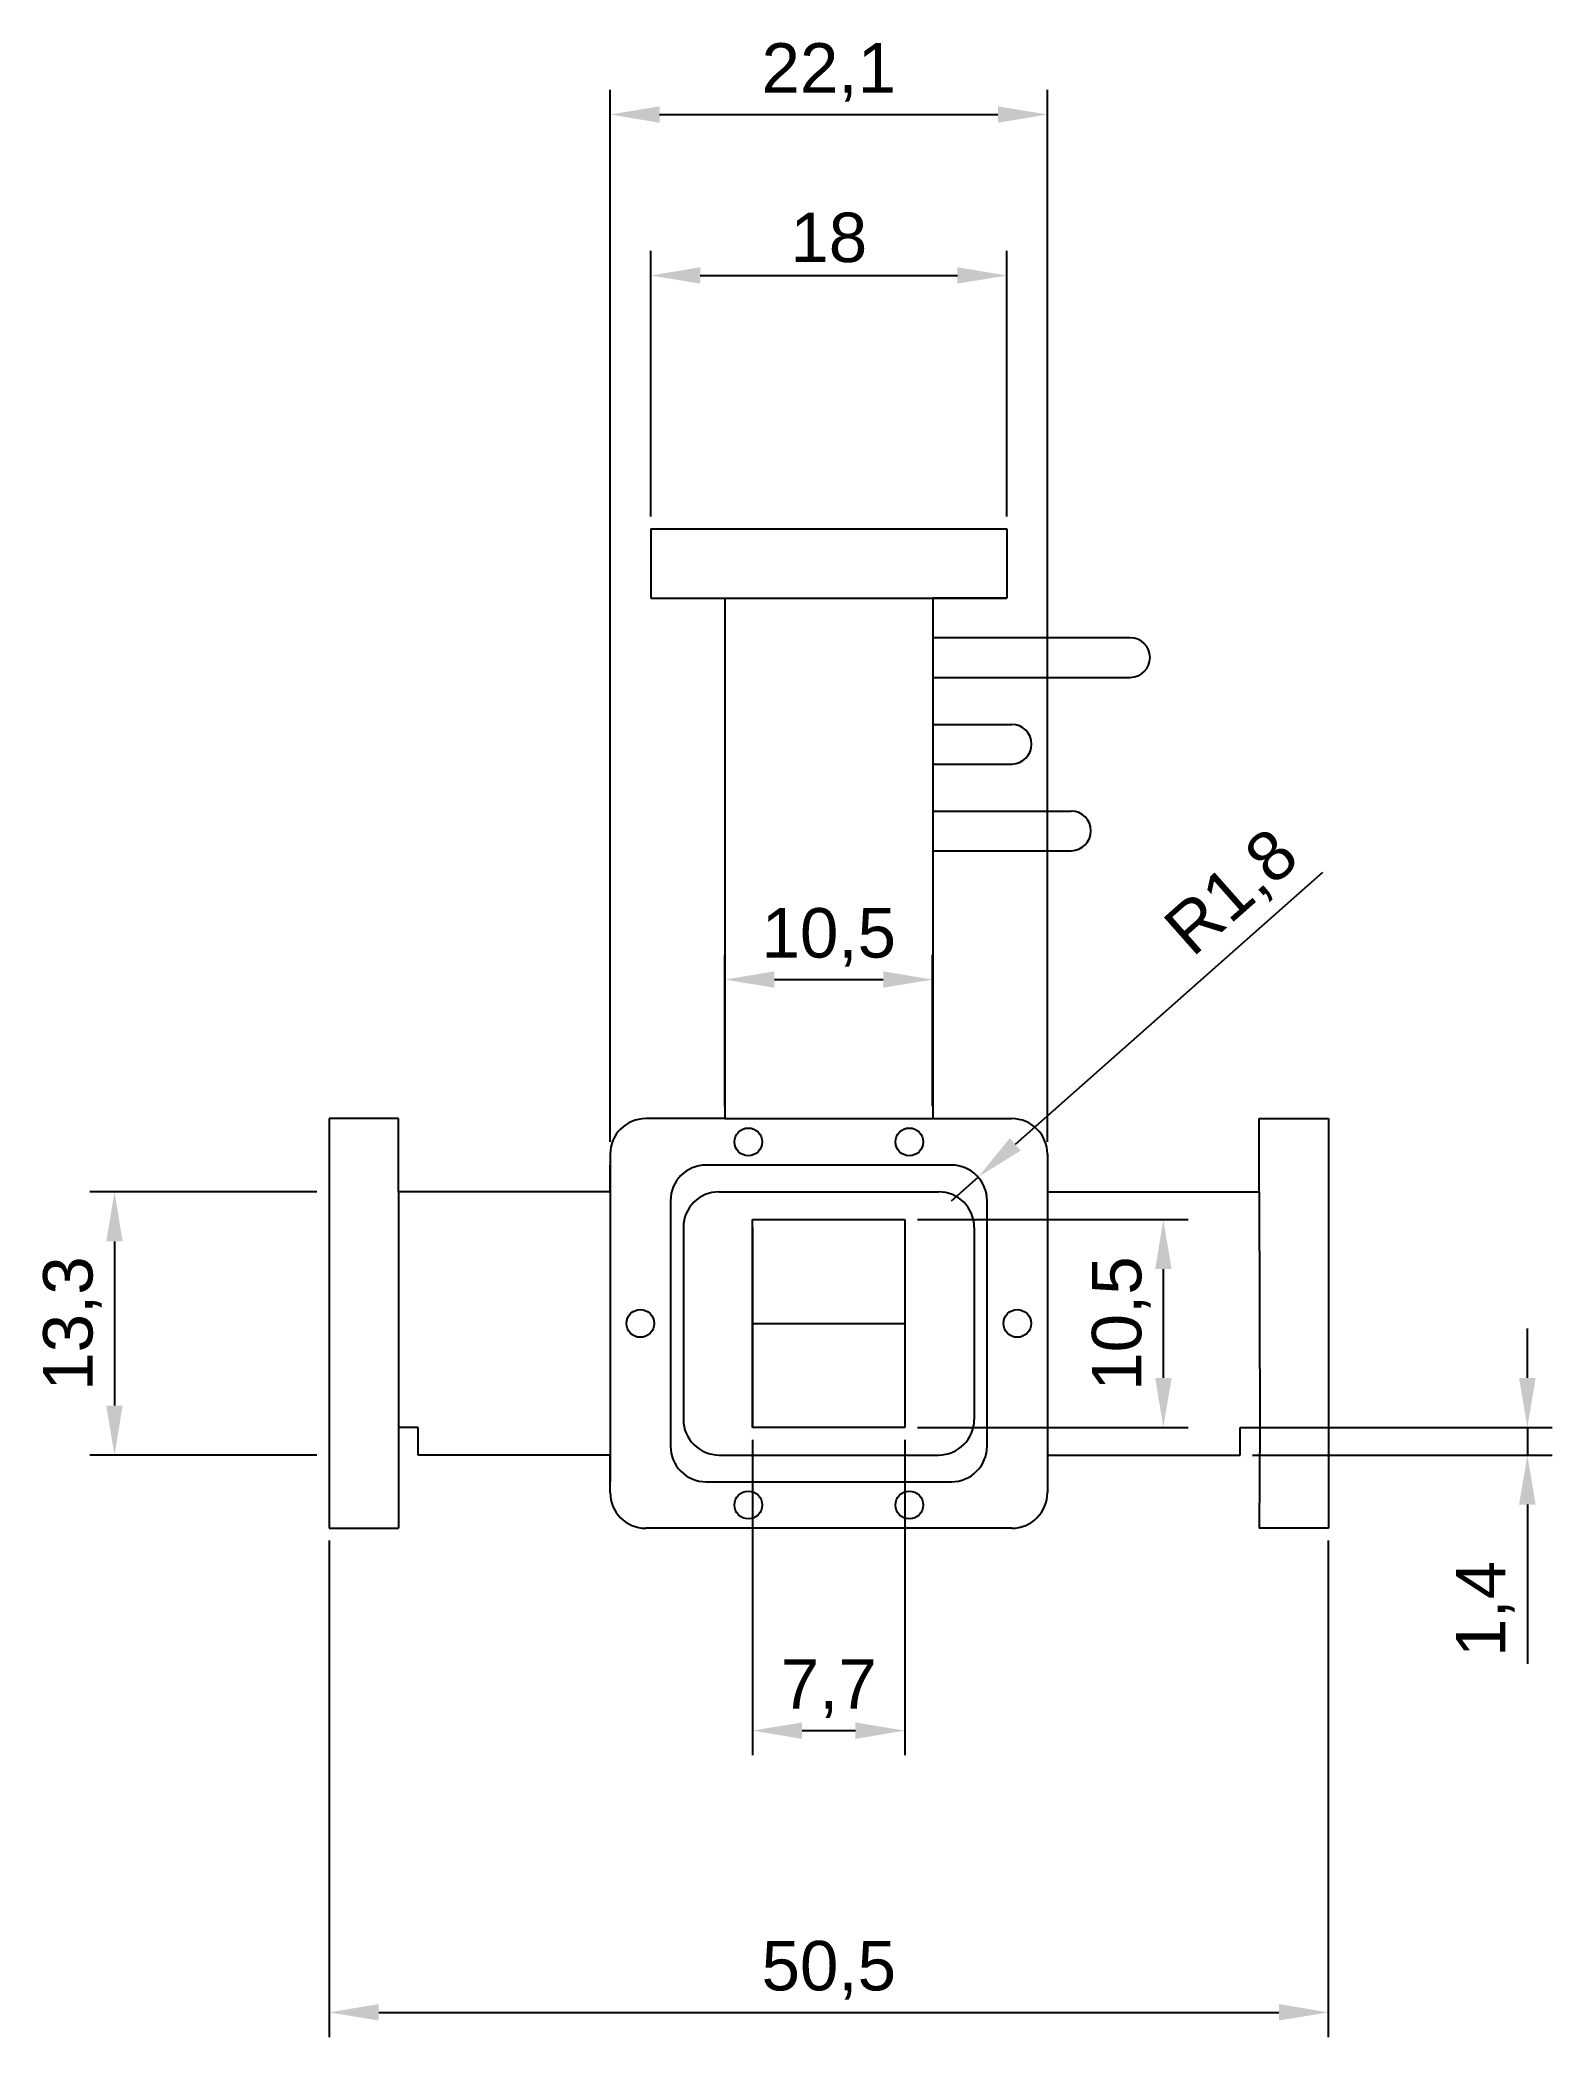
# Model space of a CAD drawing. Header units: millimetres. Extents: x 151 to 227, y 157 to 258.
import ezdxf

# ---------------------------------------------------------------- set-up
doc = ezdxf.new("R2010")
doc.units = ezdxf.units.MM
doc.styles.get("Standard").update_dxf_attribs({"font": 'arial.ttf'})
doc.dimstyles.new('ISO-25', dxfattribs={"dimtxt": 2.5, "dimasz": 2.5, "dimexe": 1.25, "dimexo": 0.625, "dimtad": 1, "dimtxsty": 'Standard', "dimcen": 2.5, "dimadec": 0, "dimazin": 0, "dimtfac": 1, "dimtmove": 0, "dimatfit": 3, "dimfxl": 1, "dimarcsym": 0})

# ---------------------------------------------------------------- blocks, each defined once
blk = doc.blocks.new('*D1')
at = {"color": 0, "lineweight": -2, "transparency": 16777216}
for p, q in [((181.82, 234.19), (181.82, 247.62)), ((199.82, 234.19), (199.82, 247.62)), ((184.32, 246.37), (197.32, 246.37))]:
    blk.add_line(p, q, dxfattribs=at)
at = {"color": 0, "transparency": 16777216}
for points in [[(184.32, 246.79), (184.32, 245.96), (181.82, 246.37)], [(197.32, 246.79), (197.32, 245.96), (199.82, 246.37)]]:
    blk.add_solid(points, dxfattribs=at)
at = {"layer": 'Defpoints', "color": 0, "transparency": 16777216}
for p in [(199.82, 246.37), (181.82, 233.56), (199.82, 233.56)]:
    blk.add_point(p, dxfattribs=at)
at = {"color": 0, "transparency": 16777216, "insert": (190.82, 248.28), "char_height": 2.5, "attachment_point": 5}
blk.add_mtext('18', dxfattribs=at)
blk = doc.blocks.new('*D2')
at = {"color": 0, "lineweight": -2, "transparency": 16777216}
for p, q in [((185.57, 204.39), (185.57, 212.04)), ((196.07, 204.39), (196.07, 212.04)), ((188.07, 210.79), (193.57, 210.79))]:
    blk.add_line(p, q, dxfattribs=at)
at = {"color": 0, "transparency": 16777216}
for points in [[(188.07, 211.21), (188.07, 210.38), (185.57, 210.79)], [(193.57, 211.21), (193.57, 210.38), (196.07, 210.79)]]:
    blk.add_solid(points, dxfattribs=at)
at = {"layer": 'Defpoints', "color": 0, "transparency": 16777216}
for p in [(196.07, 210.79), (185.57, 203.76), (196.07, 203.76)]:
    blk.add_point(p, dxfattribs=at)
at = {"color": 0, "transparency": 16777216, "insert": (190.82, 212.92), "char_height": 2.5, "attachment_point": 5}
blk.add_mtext('10,5', dxfattribs=at)
blk = doc.blocks.new('*D3')
at = {"color": 0, "lineweight": -2, "transparency": 16777216}
for p, q in [((164.95, 200.06), (153.47, 200.06)), ((154.72, 197.56), (154.72, 189.26)), ((164.95, 186.76), (153.47, 186.76))]:
    blk.add_line(p, q, dxfattribs=at)
at = {"color": 0, "transparency": 16777216}
for points in [[(154.3, 197.56), (155.13, 197.56), (154.72, 200.06)], [(154.3, 189.26), (155.13, 189.26), (154.72, 186.76)]]:
    blk.add_solid(points, dxfattribs=at)
at = {"layer": 'Defpoints', "color": 0, "transparency": 16777216}
for p in [(165.57, 200.06), (154.72, 186.76), (165.57, 186.76)]:
    blk.add_point(p, dxfattribs=at)
at = {"color": 0, "transparency": 16777216, "insert": (152.59, 193.41), "char_height": 2.5, "attachment_point": 5, "rotation": 90}
blk.add_mtext('13,3', dxfattribs=at)
blk = doc.blocks.new('*D4')
at = {"color": 0, "lineweight": -2, "transparency": 16777216}
for p, q in [((195.3, 198.66), (208.98, 198.66)), ((207.73, 196.16), (207.73, 190.66)), ((195.3, 188.16), (208.98, 188.16))]:
    blk.add_line(p, q, dxfattribs=at)
at = {"color": 0, "transparency": 16777216}
for points in [[(207.32, 196.16), (208.15, 196.16), (207.73, 198.66)], [(207.32, 190.66), (208.15, 190.66), (207.73, 188.16)]]:
    blk.add_solid(points, dxfattribs=at)
at = {"layer": 'Defpoints', "color": 0, "transparency": 16777216}
for p in [(194.67, 198.66), (194.67, 188.16), (207.73, 188.16)]:
    blk.add_point(p, dxfattribs=at)
at = {"color": 0, "transparency": 16777216, "insert": (205.6, 193.41), "char_height": 2.5, "attachment_point": 5, "rotation": 90}
blk.add_mtext('10,5', dxfattribs=at)
blk = doc.blocks.new('*D5')
at = {"color": 0, "lineweight": -2, "transparency": 16777216}
for p, q in [((226.13, 190.66), (226.13, 193.16)), ((212.24, 188.16), (227.38, 188.16)), ((226.13, 188.16), (226.13, 186.76)), ((212.24, 186.76), (227.38, 186.76)), ((226.13, 184.26), (226.13, 176.21))]:
    blk.add_line(p, q, dxfattribs=at)
at = {"color": 0, "transparency": 16777216}
for points in [[(225.71, 190.66), (226.55, 190.66), (226.13, 188.16)], [(225.71, 184.26), (226.55, 184.26), (226.13, 186.76)]]:
    blk.add_solid(points, dxfattribs=at)
at = {"layer": 'Defpoints', "color": 0, "transparency": 16777216}
for p in [(211.61, 188.16), (211.61, 186.76), (226.13, 186.76)]:
    blk.add_point(p, dxfattribs=at)
at = {"color": 0, "transparency": 16777216, "insert": (224, 178.99), "char_height": 2.5, "attachment_point": 5, "rotation": 90}
blk.add_mtext('1,4', dxfattribs=at)
blk = doc.blocks.new('*D6')
at = {"color": 0, "lineweight": -2, "transparency": 16777216}
for p, q in [((186.97, 187.54), (186.97, 171.59)), ((194.67, 187.54), (194.67, 171.59)), ((189.47, 172.84), (192.17, 172.84))]:
    blk.add_line(p, q, dxfattribs=at)
at = {"color": 0, "transparency": 16777216}
for points in [[(189.47, 173.25), (189.47, 172.42), (186.97, 172.84)], [(192.17, 173.25), (192.17, 172.42), (194.67, 172.84)]]:
    blk.add_solid(points, dxfattribs=at)
at = {"layer": 'Defpoints', "color": 0, "transparency": 16777216}
for p in [(186.97, 188.16), (194.67, 188.16), (194.67, 172.84)]:
    blk.add_point(p, dxfattribs=at)
at = {"color": 0, "transparency": 16777216, "insert": (190.82, 174.96), "char_height": 2.5, "attachment_point": 5}
blk.add_mtext('7,7', dxfattribs=at)
blk = doc.blocks.new('*D7')
at = {"color": 0, "lineweight": -2, "transparency": 16777216}
for p, q in [((165.57, 182.44), (165.57, 157.35)), ((216.07, 182.44), (216.07, 157.35)), ((168.07, 158.6), (213.57, 158.6))]:
    blk.add_line(p, q, dxfattribs=at)
at = {"color": 0, "transparency": 16777216}
for points in [[(168.07, 159.02), (168.07, 158.19), (165.57, 158.6)], [(213.57, 159.02), (213.57, 158.19), (216.07, 158.6)]]:
    blk.add_solid(points, dxfattribs=at)
at = {"layer": 'Defpoints', "color": 0, "transparency": 16777216}
for p in [(165.57, 183.06), (216.07, 183.06), (216.07, 158.6)]:
    blk.add_point(p, dxfattribs=at)
at = {"color": 0, "transparency": 16777216, "insert": (190.82, 160.73), "char_height": 2.5, "attachment_point": 5}
blk.add_mtext('50,5', dxfattribs=at)
blk = doc.blocks.new('*D8')
at = {"color": 0, "lineweight": -2, "transparency": 16777216}
for p, q in [((215.77, 216.21), (200.24, 202.46)), ((197.02, 199.61), (198.37, 200.81))]:
    blk.add_line(p, q, dxfattribs=at)
at = {"color": 0, "transparency": 16777216}
blk.add_solid([(199.97, 202.78), (200.52, 202.15), (198.37, 200.81)], dxfattribs=at)
at = {"layer": 'Defpoints', "color": 0, "transparency": 16777216}
for p in [(198.37, 200.81), (197.02, 199.61)]:
    blk.add_point(p, dxfattribs=at)
at = {"color": 0, "transparency": 16777216, "insert": (211.29, 215.08), "char_height": 2.5, "attachment_point": 5, "rotation": 41.5039}
blk.add_mtext('R1,8', dxfattribs=at)
blk = doc.blocks.new('*D9')
at = {"color": 0, "lineweight": -2, "transparency": 16777216}
for p, q in [((179.77, 202.59), (179.77, 255.76)), ((201.87, 202.59), (201.87, 255.76)), ((182.27, 254.51), (199.37, 254.51))]:
    blk.add_line(p, q, dxfattribs=at)
at = {"color": 0, "transparency": 16777216}
for points in [[(182.27, 254.92), (182.27, 254.09), (179.77, 254.51)], [(199.37, 254.92), (199.37, 254.09), (201.87, 254.51)]]:
    blk.add_solid(points, dxfattribs=at)
at = {"layer": 'Defpoints', "color": 0, "transparency": 16777216}
for p in [(201.87, 254.51), (179.77, 201.96), (201.87, 201.96)]:
    blk.add_point(p, dxfattribs=at)
at = {"color": 0, "transparency": 16777216, "insert": (190.82, 256.63), "char_height": 2.5, "attachment_point": 5}
blk.add_mtext('22,1', dxfattribs=at)

msp = doc.modelspace()

# ---------------------------------------------------------------- linework, layer by layer
for p, q in [((181.822, 233.565), (199.822, 233.565)), ((181.822, 233.565), (181.822, 230.065)), ((199.822, 233.565), (199.822, 230.065)), ((181.822, 230.065), (199.822, 230.065)), ((181.822, 230.065), (185.572, 230.065)), ((185.572, 230.065), (185.572, 203.765)), ((199.822, 230.065), (196.072, 230.065)), ((196.072, 230.065), (196.072, 203.765)), ((206.06, 228.065), (196.072, 228.065)), ((196.072, 226.065), (206.06, 226.065)), ((196.072, 223.685), (200.072, 223.685)), ((196.072, 221.685), (200.072, 221.685)), ((196.072, 219.305), (203.072, 219.305)), ((196.072, 217.305), (203.072, 217.305)), ((169.072, 203.765), (165.572, 203.765)), ((165.572, 203.765), (165.572, 183.065)), ((169.072, 200.065), (169.072, 203.765)), ((185.572, 203.765), (181.572, 203.765)), ((185.572, 203.765), (196.072, 203.765)), ((196.072, 203.765), (200.072, 203.765)), ((212.572, 200.065), (212.572, 203.765)), ((212.572, 203.765), (216.072, 203.765)), ((216.072, 203.765), (216.072, 183.065)), ((179.772, 201.965), (179.772, 200.065)), ((201.872, 201.965), (201.872, 200.065)), ((179.772, 200.065), (179.772, 201.415)), ((197.022, 201.415), (184.622, 201.415)), ((165.572, 200.065), (165.572, 200.065)), ((165.572, 200.065), (165.572, 186.765)), ((179.772, 200.065), (169.072, 200.065)), ((169.072, 200.065), (169.072, 188.165)), ((179.772, 200.065), (179.772, 186.765)), ((185.272, 200.065), (196.372, 200.065)), ((201.872, 200.065), (212.572, 200.065)), ((201.872, 200.065), (201.872, 186.09)), ((212.572, 200.065), (212.61, 188.165)), ((182.822, 199.615), (182.822, 187.215)), ((198.822, 187.215), (198.822, 199.615)), ((183.472, 198.265), (183.472, 188.565)), ((186.972, 188.165), (186.972, 198.665)), ((186.972, 198.665), (194.672, 198.665)), ((186.972, 198.265), (186.972, 188.165)), ((194.672, 198.665), (194.672, 188.165)), ((198.172, 198.265), (198.172, 188.565)), ((186.972, 193.415), (194.672, 193.415)), ((170.072, 188.165), (169.072, 188.165)), ((169.072, 188.165), (169.072, 183.065)), ((170.072, 186.765), (170.072, 188.165)), ((194.672, 188.165), (186.972, 188.165)), ((211.61, 186.765), (211.61, 188.165)), ((211.61, 188.165), (212.61, 188.165)), ((212.61, 188.165), (212.572, 183.065)), ((179.772, 186.765), (170.072, 186.765)), ((179.772, 184.865), (179.772, 186.765)), ((179.772, 186.765), (179.772, 185.415)), ((179.772, 186.765), (179.772, 185.415)), ((185.272, 186.765), (196.372, 186.765)), ((201.872, 186.765), (211.61, 186.765)), ((201.872, 186.09), (201.872, 184.865)), ((184.622, 185.415), (197.022, 185.415)), ((165.572, 183.065), (169.072, 183.065)), ((200.072, 183.065), (181.572, 183.065)), ((216.072, 183.065), (212.572, 183.065))]:
    msp.add_line(p, q)
for centre in [(186.752, 202.59), (194.892, 202.59), (181.297, 193.415), (200.347, 193.415), (186.752, 184.24), (194.892, 184.24)]:
    msp.add_circle(centre, 0.7)
for centre, radius, start, end in [((206.06, 227.065), 1, 270, 90), ((200.072, 222.685), 1, 270, 90), ((203.072, 218.305), 1, 270, 90), ((181.572, 201.965), 1.8, 90, 180), ((200.072, 201.965), 1.8, 0, 90), ((184.622, 199.615), 1.8, 90, 180), ((197.022, 199.615), 1.8, 0, 90), ((185.272, 198.265), 1.8, 90, 180), ((196.372, 198.265), 1.8, 0, 90), ((185.272, 188.565), 1.8, 180, 270), ((196.372, 188.565), 1.8, 270, 0), ((184.622, 187.215), 1.8, 180, 270), ((197.022, 187.215), 1.8, 270, 0), ((181.572, 184.865), 1.8, 180, 270), ((200.072, 184.865), 1.8, 270, 0)]:
    msp.add_arc(centre, radius, start, end)

# ---------------------------------------------------------------- dimensions: what is measured, and where the dimension line sits
for base, p1, p2, picture, middle in [((201.872, 254.507), (179.772, 201.965), (201.872, 201.965), '*D9', (190.822, 256.634)), ((199.822, 246.375), (181.822, 233.565), (199.822, 233.565), '*D1', (190.822, 248.276)), ((196.072, 210.792), (185.572, 203.765), (196.072, 203.765), '*D2', (190.822, 212.919)), ((194.672, 172.837), (186.972, 188.165), (194.672, 188.165), '*D6', (190.822, 174.959)), ((216.072, 158.603), (165.572, 183.065), (216.072, 183.065), '*D7', (190.822, 160.731))]:
    dim = msp.add_linear_dim(base=base, p1=p1, p2=p2, dimstyle='ISO-25')
    dim.commit()
    dim.dimension.update_dxf_attribs({"geometry": picture, "text_midpoint": middle})
dim = msp.add_radius_dim(center=(197.022, 199.615), mpoint=(198.37, 200.808), dimstyle='ISO-25')
dim.commit()
dim.dimension.update_dxf_attribs({"geometry": '*D8', "text_midpoint": (212.702, 213.49), "dimtype": 164})
for base, p1, p2, picture, middle in [((154.717, 186.765), (165.572, 200.065), (165.572, 186.765), '*D3', (152.589, 193.415)), ((207.732, 188.165), (194.672, 198.665), (194.672, 188.165), '*D4', (205.604, 193.415)), ((226.129, 186.765), (211.61, 188.165), (211.61, 186.765), '*D5', (224.001, 178.987))]:
    dim = msp.add_linear_dim(base=base, p1=p1, p2=p2, angle=90, dimstyle='ISO-25')
    dim.commit()
    dim.dimension.update_dxf_attribs({"geometry": picture, "text_midpoint": middle})

doc.saveas('drawing.dxf')
